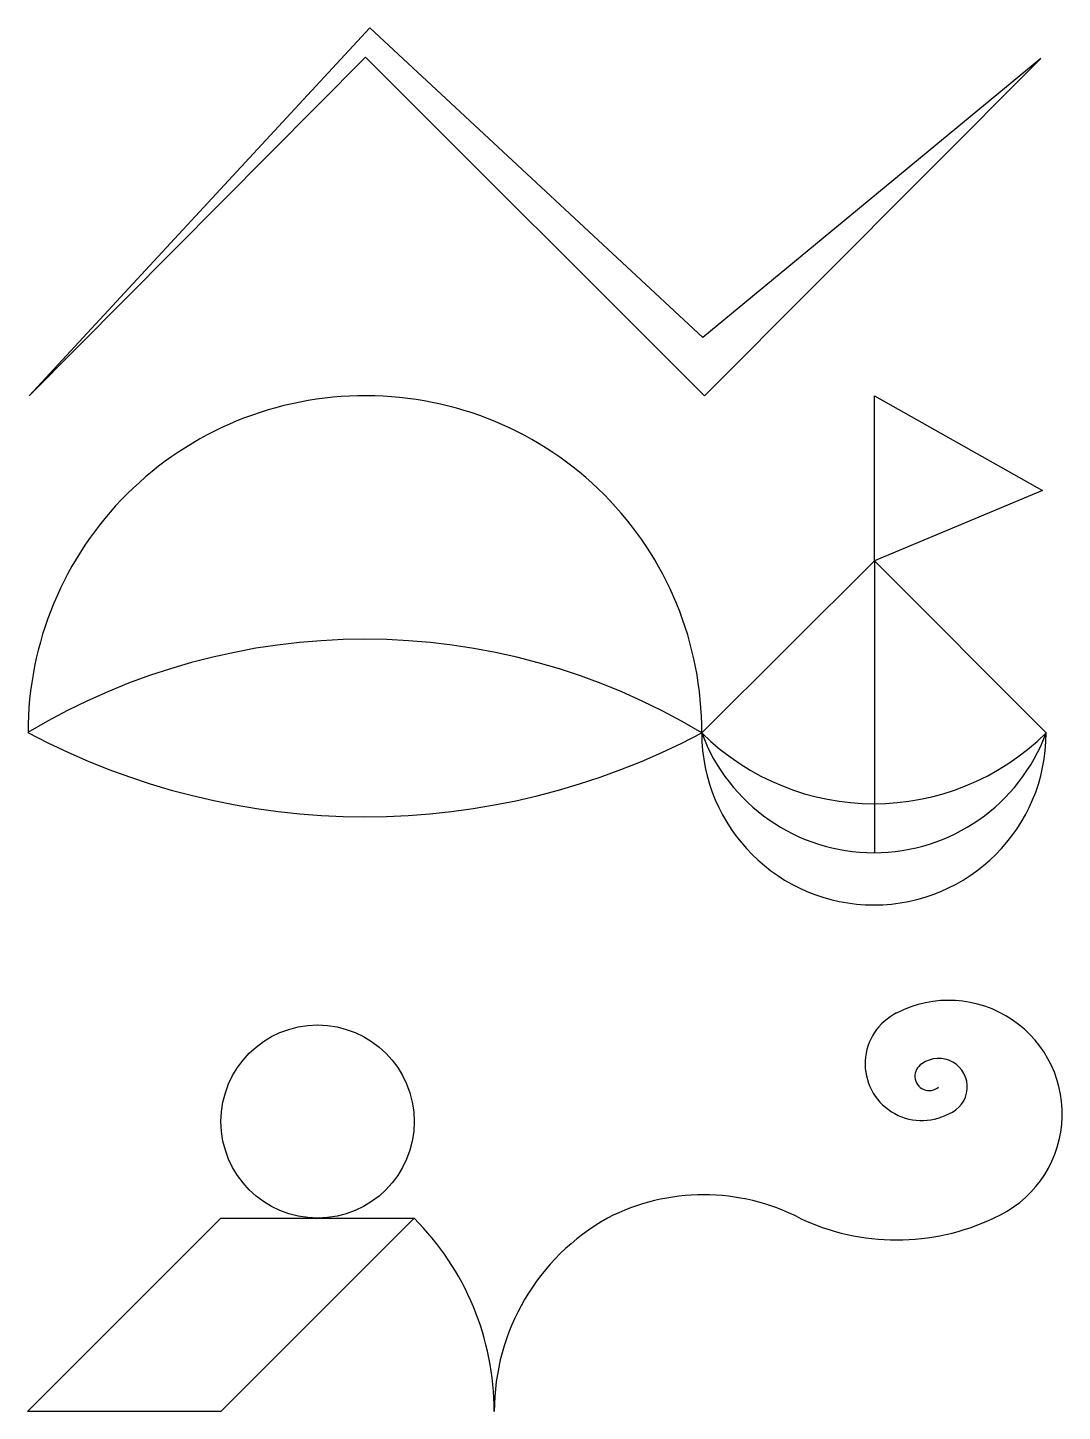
# Model space of a CAD drawing. Extents: x 1 to 154, y 1 to 206.
import ezdxf

# ---------------------------------------------------------------- set-up
doc = ezdxf.new("R2010")
doc.units = 0
doc.layers.get('0').update_dxf_attribs({"linetype": 'CONTINUOUS'})

msp = doc.modelspace()

# ---------------------------------------------------------------- linework, layer by layer
for p, q in [((51.5, 205.76), (1.21, 151.39)), ((100.67, 160), (51.5, 205.76)), ((1.21, 151.39), (50.87, 201.43)), ((50.87, 201.43), (100.92, 151.4)), ((150.57, 201.19), (100.67, 160)), ((100.92, 151.4), (150.57, 201.19)), ((126, 127.01), (126, 151.41)), ((126, 151.41), (150.77, 137.41)), ((150.77, 137.41), (126, 127.01)), ((100.49, 101.62), (126, 127.01)), ((126, 127.01), (151.33, 101.62)), ((126, 127.01), (126, 83.96)), ((0.98, 1.41), (29.51, 29.94)), ((29.51, 29.94), (58.04, 29.94)), ((58.04, 29.94), (29.51, 1.41)), ((29.51, 1.41), (0.98, 1.41))]:
    msp.add_line(p, q)
msp.add_circle((43.78, 44.21), 14.26)
for centre, radius, start, end in [((50.76, 101.67), 49.73, 89.7463, 180), ((50.98, 101.88), 49.51, 359.6958, 90), ((50.72, 18.93), 96.51, 58.9579, 120.9916), ((50.8, 195.11), 105.88, 241.9589, 297.9906), ((125.91, 101.62), 25.42, 180, 0), ((125.91, 111.03), 27.11, 200.3136, 339.6864), ((125.91, 127.23), 36.08, 225.2083, 314.7917), ((136.95, 45.35), 16.76, 293.217, 117.3138), ((132.99, 52.74), 8.38, 116.4151, 298.2126), ((135.47, 49.31), 4.23, 290.5232, 125.902), ((134.07, 50.91), 2.12, 120.6977, 311.1064), ((100.77, 2.43), 30.96, 62.7136, 117.2864), ((29.51, 1.41), 40.34, 0, 45), ((102.56, 1.41), 32.7, 119.2571, 180), ((129.26, 60.24), 33.51, 244.7346, 295.2654)]:
    msp.add_arc(centre, radius, start, end)

doc.saveas('drawing.dxf')
